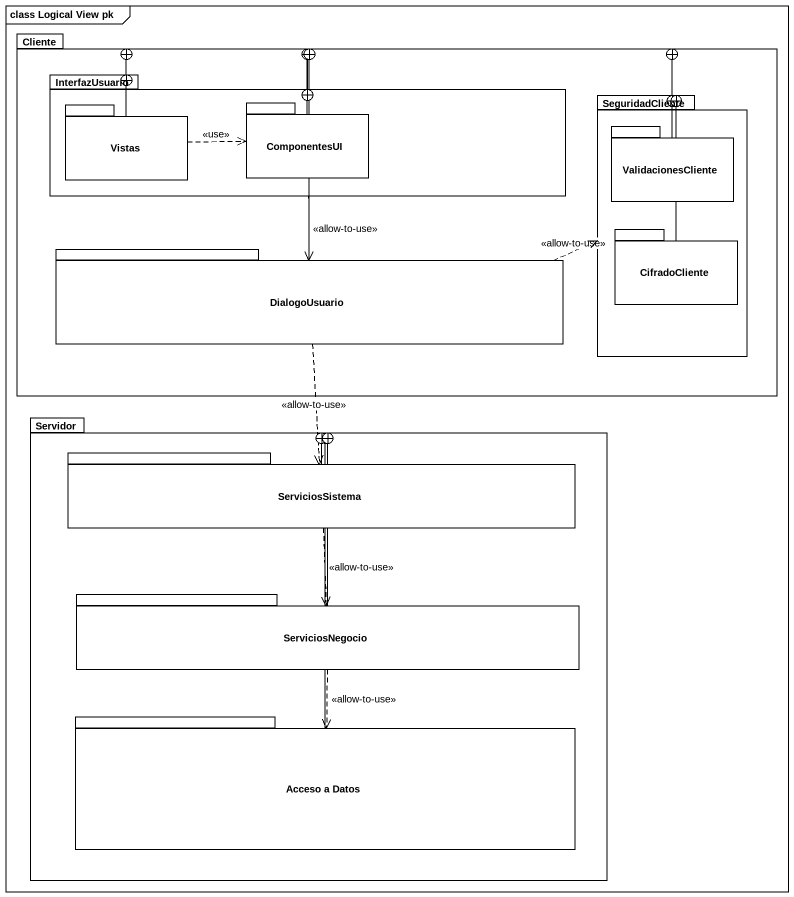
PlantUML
@startuml
mainframe class Logical View pk
package Cliente {
  package InterfazUsuario {
    package Vistas {
    }
    package ComponentesUI {
    }
  }
  package SeguridadCliente {
    package ValidacionesCliente {
    }
    package CifradoCliente {
    }
  }
  package DialogoUsuario {
  }
}
package Servidor {
  package ServiciosSistema {
  }
  package ServiciosNegocio {
  }
  package "Acceso a Datos" as Acceso_a_Datos {
  }
}
InterfazUsuario --+ Cliente
InterfazUsuario ..> DialogoUsuario : <<allow-to-use>>
Vistas -right-+ Cliente
Vistas -right-+ InterfazUsuario
Vistas .right.> ComponentesUI : <<use>>
ComponentesUI --+ Cliente
ComponentesUI -up-+ InterfazUsuario
SeguridadCliente -left-+ Cliente
ValidacionesCliente --+ SeguridadCliente
DialogoUsuario -up-+ Cliente
DialogoUsuario .right.> SeguridadCliente : <<allow-to-use>>
DialogoUsuario ..> ServiciosSistema : <<allow-to-use>>
CifradoCliente -up-+ SeguridadCliente
ServiciosSistema --+ Servidor
ServiciosSistema ..> ServiciosNegocio : <<allow-to-use>>
ServiciosNegocio --+ Servidor
ServiciosNegocio ..> Acceso_a_Datos : <<allow-to-use>>
Acceso_a_Datos -up-+ Servidor
@enduml
